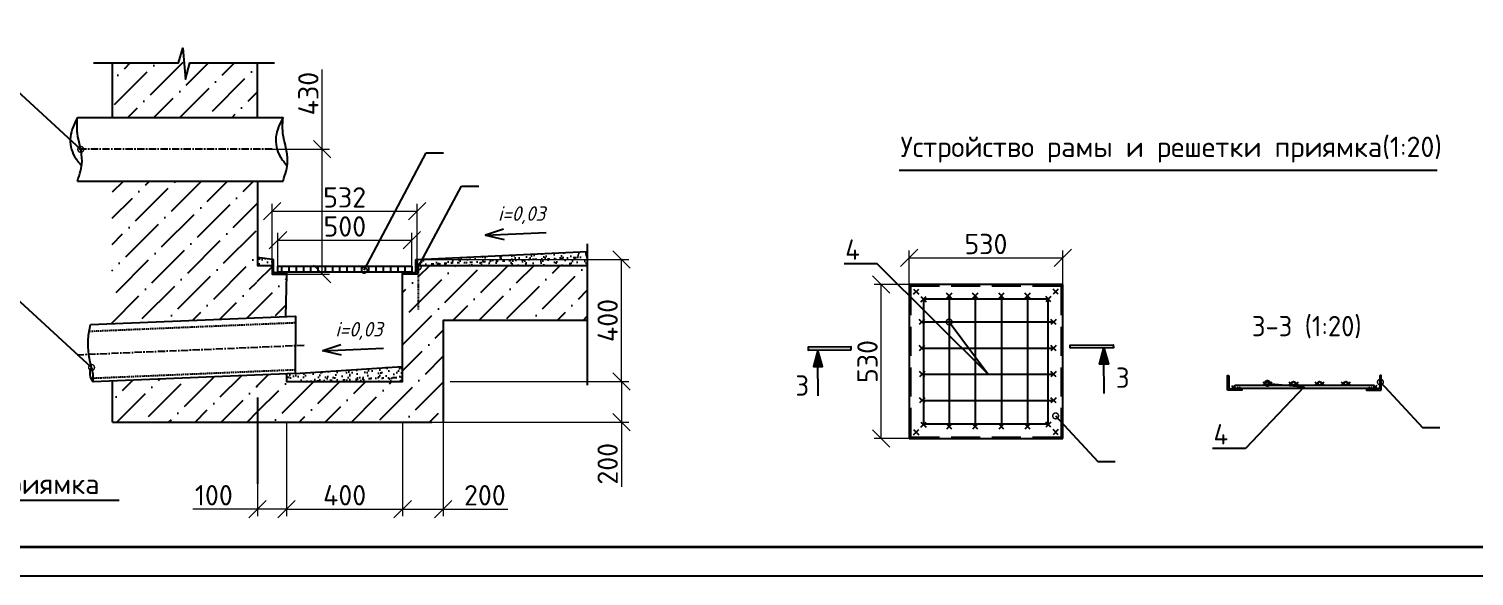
# Model space of a CAD drawing. Header units: millimetres. Extents: x 1601 to 14530, y 1157 to 3820.
# Drawn here: x 7332.8 to 7581.8, y 2825.6 to 2919.8 of the extents above; entities that cross this region are included whole.
import ezdxf
from ezdxf import colors
from ezdxf.entities.mleader import LeaderData, LeaderLine
from ezdxf.math import Vec2, Vec3

# ---------------------------------------------------------------- set-up
doc = ezdxf.new("R2010")
doc.units = ezdxf.units.MM
for name, pattern in [('CENTER', [2, 1.25, -0.25, 0.25, -0.25]), ('DASHED', [7, 5, -2, 0]), ('HIDDEN', [0.375, 0.25, -0.125])]:
    doc.linetypes.add(name, pattern=pattern)
for name, color, linetype, lineweight in [('Основной', 1, 'Continuous', 60), ('Размер 3.5', 250, 'Continuous', 35), ('Размеры на чертеже', 250, 'Continuous', 25)]:
    doc.layers.add(name, color=color, linetype=linetype, lineweight=lineweight)
doc.layers.add('Штриховка', color=7, linetype='Continuous')
doc.styles.add('-ISOCPEUR-', font='isocpeur.TTF')
doc.styles.add('GOST', font='GOST Common.ttf')
doc.dimstyles.new('М 1 к 20', dxfattribs={"dimtxt": 3.5, "dimasz": 3, "dimexe": 1.25, "dimexo": 0, "dimtad": 1, "dimdec": 0, "dimlfac": 20, "dimzin": 0, "dimdsep": 46, "dimtxsty": 'GOST', "dimblk": 'OBLIQUE', "dimcen": 5, "dimadec": 8, "dimazin": 0, "dimtfac": 1, "dimtdec": 0, "dimtmove": 0, "dimatfit": 3, "dimldrblk": 'NONE', "dimfxl": 1.25, "dimtolj": 1, "dimtzin": 0, "dimlwd": 20, "dimlwe": 20, "dimarcsym": 1})
pattern_1 = [(45, (6124.781, 2706.5927), (1.683798, 6.173926), [7.9375, -1.5875, 0, -1.5875])]
pattern_2 = [(82.5, (5956.3756, -7294.1282), (-1.12561055, 1.0543417), [0, -1.216, 0, -1.36, 0, -1.3]), (52.5, (5956.3756, -7294.1282), (-0.59531, 2.5975838), [0, -0.656, 0, -1.096, 0, -0.42]), (12.5, (5955.6798, -7294.824), (1.75842342, 1.7648259), [0, -0.4, 0, -1.44, 0, -1.88]), (2.5, (5955.6798, -7294.824), (1.20403373, 2.1970103), [0, -0.2, 0, -0.944, 0, -1.08])]

# ---------------------------------------------------------------- blocks, each defined once
blk = doc.blocks.new('_Oblique')
at = {"color": 0, "linetype": 'ByBlock', "lineweight": -2}
blk.add_line((-0.5, -0.5), (0.5, 0.5), dxfattribs=at)
blk = doc.blocks.new('*D47')
at = {"layer": 'Defpoints', "color": 0, "transparency": 16777216}
for p in [(7405.38, 2859.11), (7434.89, 2859.11), (7402.18, 2852.11)]:
    blk.add_point(p, dxfattribs=at)
at = {"layer": 'Размеры на чертеже', "color": 0, "lineweight": 20, "transparency": 16777216}
for p, q in [((7405.38, 2859.11), (7436.14, 2859.11)), ((7434.89, 2859.11), (7434.89, 2852.11)), ((7402.18, 2852.11), (7436.14, 2852.11)), ((7434.89, 2852.11), (7434.89, 2840.98))]:
    blk.add_line(p, q, dxfattribs=at)
at = {"layer": 'Размеры на чертеже', "color": 0, "lineweight": 20, "transparency": 16777216, "xscale": 3, "yscale": 3, "zscale": 3}
for p, rotation in [((7434.89, 2859.11), 90), ((7434.89, 2852.11), 270)]:
    blk.add_blockref('_Oblique', p, dxfattribs=dict(at, rotation=rotation))
at = {"layer": 'Размеры на чертеже', "color": 0, "transparency": 16777216, "insert": (7432.51, 2844.93), "char_height": 3.5, "attachment_point": 5, "rotation": 90, "style": '-ISOCPEUR-'}
blk.add_mtext('\\A1;200', dxfattribs=at)
blk = doc.blocks.new('_None')
blk = doc.blocks.new('*D48')
at = {"layer": 'Defpoints', "color": 0, "transparency": 16777216}
for p in [(7399.68, 2880.11), (7434.89, 2880.11), (7434.89, 2859.11)]:
    blk.add_point(p, dxfattribs=at)
at = {"layer": 'Размеры на чертеже', "color": 0, "lineweight": 20, "transparency": 16777216}
for p, q in [((7399.68, 2880.11), (7436.14, 2880.11)), ((7434.89, 2859.11), (7434.89, 2880.11)), ((7434.89, 2859.11), (7436.14, 2859.11))]:
    blk.add_line(p, q, dxfattribs=at)
at = {"layer": 'Размеры на чертеже', "color": 0, "lineweight": 20, "transparency": 16777216, "xscale": 3, "yscale": 3, "zscale": 3}
for p, rotation in [((7434.89, 2880.11), 90), ((7434.89, 2859.11), 270)]:
    blk.add_blockref('_Oblique', p, dxfattribs=dict(at, rotation=rotation))
at = {"layer": 'Размеры на чертеже', "color": 0, "transparency": 16777216, "insert": (7432.51, 2869.61), "char_height": 3.5, "attachment_point": 5, "rotation": 90, "style": '-ISOCPEUR-'}
blk.add_mtext('\\A1;400', dxfattribs=at)
blk = doc.blocks.new('*D49')
at = {"layer": 'Defpoints', "color": 0, "transparency": 16777216}
for p in [(7399.68, 2888.43), (7374.68, 2880.11), (7399.68, 2880.11)]:
    blk.add_point(p, dxfattribs=at)
at = {"layer": 'Размеры на чертеже', "color": 0, "lineweight": 20, "transparency": 16777216}
for p, q in [((7374.68, 2880.11), (7374.68, 2889.68)), ((7399.68, 2880.11), (7399.68, 2889.68)), ((7374.68, 2888.43), (7399.68, 2888.43))]:
    blk.add_line(p, q, dxfattribs=at)
at = {"layer": 'Размеры на чертеже', "color": 0, "lineweight": 20, "transparency": 16777216, "xscale": 3, "yscale": 3, "zscale": 3, "rotation": 180}
blk.add_blockref('_Oblique', (7374.68, 2888.43), dxfattribs=at)
at = {"layer": 'Размеры на чертеже', "color": 0, "lineweight": 20, "transparency": 16777216, "xscale": 3, "yscale": 3, "zscale": 3}
blk.add_blockref('_Oblique', (7399.68, 2888.43), dxfattribs=at)
at = {"layer": 'Размеры на чертеже', "color": 0, "transparency": 16777216, "insert": (7387.18, 2890.81), "char_height": 3.5, "attachment_point": 5, "style": '-ISOCPEUR-'}
blk.add_mtext('\\A1;532', dxfattribs=at)
blk = doc.blocks.new('*D50')
at = {"layer": 'Defpoints', "color": 0, "transparency": 16777216}
for p in [(7398.74, 2883.43), (7375.69, 2878.96), (7398.74, 2878.96)]:
    blk.add_point(p, dxfattribs=at)
at = {"layer": 'Размеры на чертеже', "color": 0, "lineweight": 20, "transparency": 16777216}
for p, q in [((7375.69, 2878.96), (7375.69, 2884.68)), ((7398.74, 2878.96), (7398.74, 2884.68)), ((7375.69, 2883.43), (7398.74, 2883.43))]:
    blk.add_line(p, q, dxfattribs=at)
at = {"layer": 'Размеры на чертеже', "color": 0, "lineweight": 20, "transparency": 16777216, "xscale": 3, "yscale": 3, "zscale": 3, "rotation": 180}
blk.add_blockref('_Oblique', (7375.69, 2883.43), dxfattribs=at)
at = {"layer": 'Размеры на чертеже', "color": 0, "lineweight": 20, "transparency": 16777216, "xscale": 3, "yscale": 3, "zscale": 3}
blk.add_blockref('_Oblique', (7398.74, 2883.43), dxfattribs=at)
at = {"layer": 'Размеры на чертеже', "color": 0, "transparency": 16777216, "insert": (7387.21, 2885.81), "char_height": 3.5, "attachment_point": 5, "style": '-ISOCPEUR-'}
blk.add_mtext('\\A1;500', dxfattribs=at)
blk = doc.blocks.new('*D51')
at = {"layer": 'Defpoints', "color": 0, "transparency": 16777216}
for p in [(7404.18, 2855.2), (7397.18, 2852.11), (7404.18, 2837.13)]:
    blk.add_point(p, dxfattribs=at)
at = {"layer": 'Размеры на чертеже', "color": 0, "lineweight": 20, "transparency": 16777216}
for p, q in [((7404.18, 2855.2), (7404.18, 2835.88)), ((7397.18, 2852.11), (7397.18, 2835.88)), ((7397.18, 2837.13), (7404.18, 2837.13)), ((7404.18, 2837.13), (7415.3, 2837.13))]:
    blk.add_line(p, q, dxfattribs=at)
at = {"layer": 'Размеры на чертеже', "color": 0, "lineweight": 20, "transparency": 16777216, "xscale": 3, "yscale": 3, "zscale": 3, "rotation": 180}
blk.add_blockref('_Oblique', (7397.18, 2837.13), dxfattribs=at)
at = {"layer": 'Размеры на чертеже', "color": 0, "lineweight": 20, "transparency": 16777216, "xscale": 3, "yscale": 3, "zscale": 3}
blk.add_blockref('_Oblique', (7404.18, 2837.13), dxfattribs=at)
at = {"layer": 'Размеры на чертеже', "color": 0, "transparency": 16777216, "insert": (7411.35, 2839.51), "char_height": 3.5, "attachment_point": 5, "style": '-ISOCPEUR-'}
blk.add_mtext('\\A1;200', dxfattribs=at)
blk = doc.blocks.new('*D52')
at = {"layer": 'Defpoints', "color": 0, "transparency": 16777216}
for p in [(7377.18, 2852.11), (7372.18, 2841.5), (7377.18, 2837.13)]:
    blk.add_point(p, dxfattribs=at)
at = {"layer": 'Размеры на чертеже', "color": 0, "lineweight": 20, "transparency": 16777216}
for p, q in [((7377.18, 2852.11), (7377.18, 2835.88)), ((7372.18, 2841.5), (7372.18, 2835.88)), ((7372.18, 2837.13), (7361.03, 2837.13)), ((7377.18, 2837.13), (7372.18, 2837.13))]:
    blk.add_line(p, q, dxfattribs=at)
at = {"layer": 'Размеры на чертеже', "color": 0, "lineweight": 20, "transparency": 16777216, "xscale": 3, "yscale": 3, "zscale": 3, "rotation": 180}
blk.add_blockref('_Oblique', (7372.18, 2837.13), dxfattribs=at)
at = {"layer": 'Размеры на чертеже', "color": 0, "lineweight": 20, "transparency": 16777216, "xscale": 3, "yscale": 3, "zscale": 3}
blk.add_blockref('_Oblique', (7377.18, 2837.13), dxfattribs=at)
at = {"layer": 'Размеры на чертеже', "color": 0, "transparency": 16777216, "insert": (7364.63, 2839.51), "char_height": 3.5, "attachment_point": 5, "style": '-ISOCPEUR-'}
blk.add_mtext('\\A1;100', dxfattribs=at)
blk = doc.blocks.new('*D53')
at = {"layer": 'Defpoints', "color": 0, "transparency": 16777216}
for p in [(7377.18, 2852.11), (7397.18, 2852.11), (7397.18, 2837.13)]:
    blk.add_point(p, dxfattribs=at)
at = {"layer": 'Размеры на чертеже', "color": 0, "lineweight": 20, "transparency": 16777216}
for p, q in [((7377.18, 2852.11), (7377.18, 2835.88)), ((7397.18, 2852.11), (7397.18, 2835.88)), ((7377.18, 2837.13), (7397.18, 2837.13))]:
    blk.add_line(p, q, dxfattribs=at)
at = {"layer": 'Размеры на чертеже', "color": 0, "lineweight": 20, "transparency": 16777216, "xscale": 3, "yscale": 3, "zscale": 3, "rotation": 180}
blk.add_blockref('_Oblique', (7377.18, 2837.13), dxfattribs=at)
at = {"layer": 'Размеры на чертеже', "color": 0, "lineweight": 20, "transparency": 16777216, "xscale": 3, "yscale": 3, "zscale": 3}
blk.add_blockref('_Oblique', (7397.18, 2837.13), dxfattribs=at)
at = {"layer": 'Размеры на чертеже', "color": 0, "transparency": 16777216, "insert": (7387.18, 2839.51), "char_height": 3.5, "attachment_point": 5, "style": '-ISOCPEUR-'}
blk.add_mtext('\\A1;400', dxfattribs=at)
blk = doc.blocks.new('_DotSmall')
at = {"color": 0, "linetype": 'ByBlock', "const_width": 0.5}
blk.add_lwpolyline([(-0.0625, 0, 1), (0.0625, 0, 1)], format="xyb", close=True, dxfattribs=at)
blk = doc.blocks.new('*D38')
at = {"layer": 'Defpoints', "color": 0, "transparency": 16777216}
for p in [(7510.96, 2880.41), (7484.46, 2862.54), (7510.96, 2862.54)]:
    blk.add_point(p, dxfattribs=at)
at = {"layer": 'Размеры на чертеже', "color": 0, "lineweight": 20, "transparency": 16777216}
for p, q in [((7484.46, 2862.54), (7484.46, 2881.66)), ((7484.46, 2880.41), (7510.96, 2880.41)), ((7510.96, 2862.54), (7510.96, 2881.66))]:
    blk.add_line(p, q, dxfattribs=at)
at = {"layer": 'Размеры на чертеже', "color": 0, "lineweight": 20, "transparency": 16777216, "xscale": 3, "yscale": 3, "zscale": 3, "rotation": 180}
blk.add_blockref('_Oblique', (7484.46, 2880.41), dxfattribs=at)
at = {"layer": 'Размеры на чертеже', "color": 0, "lineweight": 20, "transparency": 16777216, "xscale": 3, "yscale": 3, "zscale": 3}
blk.add_blockref('_Oblique', (7510.96, 2880.41), dxfattribs=at)
at = {"layer": 'Размеры на чертеже', "color": 0, "transparency": 16777216, "insert": (7497.71, 2882.78), "char_height": 3.5, "attachment_point": 5, "style": '-ISOCPEUR-'}
blk.add_mtext('\\A1;530', dxfattribs=at)
blk = doc.blocks.new('*D39')
at = {"layer": 'Defpoints', "color": 0, "transparency": 16777216}
for p in [(7479.67, 2875.79), (7510.96, 2875.79), (7510.96, 2849.29)]:
    blk.add_point(p, dxfattribs=at)
at = {"layer": 'Размеры на чертеже', "color": 0, "lineweight": 20, "transparency": 16777216}
for p, q in [((7510.96, 2875.79), (7478.42, 2875.79)), ((7479.67, 2849.29), (7479.67, 2875.79)), ((7510.96, 2849.29), (7478.42, 2849.29))]:
    blk.add_line(p, q, dxfattribs=at)
at = {"layer": 'Размеры на чертеже', "color": 0, "lineweight": 20, "transparency": 16777216, "xscale": 3, "yscale": 3, "zscale": 3}
for p, rotation in [((7479.67, 2875.79), 90), ((7479.67, 2849.29), 270)]:
    blk.add_blockref('_Oblique', p, dxfattribs=dict(at, rotation=rotation))
at = {"layer": 'Размеры на чертеже', "color": 0, "transparency": 16777216, "insert": (7477.29, 2862.54), "char_height": 3.5, "attachment_point": 5, "rotation": 90, "style": '-ISOCPEUR-'}
blk.add_mtext('\\A1;530', dxfattribs=at)
blk = doc.blocks.new('направление')
at = {"layer": 'Размеры на чертеже'}
h = blk.add_hatch(color=256, dxfattribs=at)
h.dxf.hatch_style = 1
h.paths.add_polyline_path([(0, 0), (-3.75, 1.04), (-3.75, -1.03)])
blk.add_line((-10.5, 0), (-2.5, 0), dxfattribs=at)
blk.add_lwpolyline([(0, 0), (-3.75, 1.04), (-3.75, -1.03)], close=True, dxfattribs=at)
blk = doc.blocks.new('*U37')
at = {"layer": 'Штриховка', "true_color": 0x000000}
h = blk.add_hatch(color=18, dxfattribs=at)
h.dxf.hatch_style = 1
h.paths.add_polyline_path([(-1.376, 0.023), (-1.376, 0.002), (-1.044, 0.002), (-1.044, 0.023)])
h = blk.add_hatch(color=18, dxfattribs=at)
h.dxf.hatch_style = 1
h.paths.add_polyline_path([(0.642, 0.023), (0.642, 0.001), (0.974, 0.001), (0.974, 0.023)])
at = {"layer": 'Штриховка', "color": 18, "true_color": 0x000000}
for points in [[(-1.044, 0.002), (-1.044, 0.023), (-1.376, 0.023), (-1.376, 0.002)], [(0.642, 0.001), (0.642, 0.023), (0.974, 0.023), (0.974, 0.001)]]:
    blk.add_lwpolyline(points, close=True, dxfattribs=at)
at = {"layer": 'Размеры на чертеже', "yscale": 0.03333333333333333, "zscale": 0.03333333333333333}
for p, xscale, rotation in [((-1.302, 0), 0.03333333333333333, 89.99999999993935), ((0.9, 0), -0.03333333333333333, 270.0000000000607)]:
    blk.add_blockref('направление', p, dxfattribs=dict(at, xscale=xscale, rotation=rotation))
blk = doc.blocks.new('*D422')
at = {"layer": 'Defpoints', "color": 0, "transparency": 16777216}
for p in [(7374.68, 2899.11), (7374.68, 2877.61), (7383.3, 2877.61)]:
    blk.add_point(p, dxfattribs=at)
at = {"layer": 'Размеры на чертеже', "color": 0, "lineweight": 20, "transparency": 16777216}
for p, q in [((7383.3, 2899.11), (7383.3, 2912.81)), ((7374.68, 2899.11), (7384.55, 2899.11)), ((7383.3, 2877.61), (7383.3, 2899.11)), ((7374.68, 2877.61), (7384.55, 2877.61))]:
    blk.add_line(p, q, dxfattribs=at)
at = {"layer": 'Размеры на чертеже', "color": 0, "lineweight": 20, "transparency": 16777216, "xscale": 3, "yscale": 3, "zscale": 3}
for p, rotation in [((7383.3, 2899.11), 90), ((7383.3, 2877.61), 270)]:
    blk.add_blockref('_Oblique', p, dxfattribs=dict(at, rotation=rotation))
at = {"layer": 'Размеры на чертеже', "color": 0, "transparency": 16777216, "insert": (7380.92, 2908.69), "char_height": 3.5, "attachment_point": 5, "rotation": 90, "style": '-ISOCPEUR-'}
blk.add_mtext('\\A1;430', dxfattribs=at)

msp = doc.modelspace()

# ---------------------------------------------------------------- hatches: boundary and pattern name
h = msp.add_hatch()
h.set_pattern_fill('ANSI36', color=256)
h.paths.add_polyline_path([(7372.179, 2913.993), (7360.5152, 2913.993), (7359.7394, 2911.1478), (7359.2914, 2916.4858), (7358.543, 2913.993), (7347.179, 2913.993), (7347.179, 2904.5805), (7372.179, 2904.5805)])
h = msp.add_hatch()
h.set_pattern_fill('ANSI36', color=256)
h.set_pattern_definition(pattern_1)
h.paths.add_polyline_path([(7372.179, 2893.6305), (7360.9273, 2893.6305), (7359.7575, 2893.6305), (7358.7169, 2893.6305), (7358.543, 2893.6305), (7347.179, 2893.6305), (7346.9757, 2869.0436), (7371.9757, 2870.0883)])
h.paths.add_polyline_path([(7372.179, 2860.2178), (7347.179, 2859.1732), (7347.179, 2852.1055), (7372.179, 2852.1055)])
h = msp.add_hatch()
h.set_pattern_fill('AR-SAND', color=256, scale=0.8, angle=45, style=0)
h.set_pattern_definition(pattern_2)
h.paths.add_polyline_path([(7399.679, 2880.1055), (7399.679, 2879.1055), (7429.0071, 2879.1055), (7429.0071, 2881.4917)])
h.paths.add_polyline_path([(7372.179, 2880.4727), (7372.179, 2879.1055), (7374.679, 2879.1055), (7374.679, 2880.1055)])
h = msp.add_hatch()
h.set_pattern_fill('ANSI36', color=256)
h.set_pattern_definition(pattern_1)
h.paths.add_polyline_path([(7429.0071, 2869.6055), (7429.0071, 2879.1055), (7399.679, 2879.1055), (7399.679, 2877.6055), (7397.179, 2877.6055), (7397.179, 2859.1055), (7377.179, 2859.1055), (7377.179, 2860.4267), (7372.179, 2860.2178), (7372.179, 2854.1055), (7372.179, 2852.1055), (7404.179, 2852.1055), (7404.179, 2869.6055)])
h.paths.add_polyline_path([(7377.179, 2877.6055), (7374.679, 2877.6055), (7374.679, 2879.1055), (7372.179, 2879.1055), (7371.9757, 2870.0883), (7376.9757, 2870.2972)])
h = msp.add_hatch()
h.set_pattern_fill('ANSI31', color=256, scale=10, angle=45, style=0)
h.set_pattern_definition([(90, (5956.3756, -7294.1282), (-1.25, 2e-16), [])])
h.paths.add_polyline_path([(7375.6851, 2878.9555), (7375.6851, 2877.9555), (7398.7412, 2877.9555), (7398.7412, 2878.9555)])
h = msp.add_hatch()
h.set_pattern_fill('AR-SAND', color=256, scale=0.8, angle=45, style=0)
h.set_pattern_definition(pattern_2)
h.paths.add_polyline_path([(7397.179, 2859.1055), (7397.179, 2861.7049), (7378.679, 2860.4894), (7377.179, 2860.4267), (7377.179, 2859.1055)])

# ---------------------------------------------------------------- linework, layer by layer
for p, q in [((7347.179, 2904.5805), (7347.179, 2913.993)), ((7372.179, 2904.5805), (7372.179, 2913.993)), ((7341.1326, 2904.5805), (7376.56, 2904.5805)), ((7341.1326, 2893.6305), (7376.56, 2893.6305)), ((7411.4513, 2884.2942), (7414.6535, 2883.5503)), ((7429.0071, 2882.7974), (7429.0071, 2858.4612)), ((7374.679, 2880.1055), (7372.179, 2880.4727)), ((7399.679, 2880.1055), (7429.0071, 2881.4917)), ((7386.5398, 2865.4312), (7383.4225, 2864.365)), ((7378.679, 2860.4894), (7397.179, 2861.7049))]:
    msp.add_line(p, q)
at = {"color": 9, "linetype": 'CENTER'}
for p, q in [((7374.679, 2899.1055), (7341.1326, 2899.1055)), ((7380.1992, 2865.3033), (7341.0817, 2863.6566))]:
    msp.add_line(p, q, dxfattribs=at)
at = {"color": 5}
msp.add_line((7482.7503, 2895.4721), (7575.4664, 2895.4721), dxfattribs=at)
at = {"color": 12}
for p, q in [((7399.679, 2879.1055), (7429.0071, 2879.1055)), ((7491.365, 2873.8556), (7491.365, 2851.3556)), ((7495.865, 2873.8556), (7495.865, 2851.3556)), ((7500.365, 2873.8556), (7500.365, 2851.3556)), ((7504.865, 2873.8556), (7504.865, 2851.3556)), ((7486.865, 2869.3556), (7509.365, 2869.3556)), ((7486.865, 2864.8556), (7509.365, 2864.8556)), ((7486.865, 2860.3556), (7509.365, 2860.3556)), ((7486.865, 2855.8556), (7509.365, 2855.8556)), ((7347.179, 2852.1055), (7402.179, 2852.1055))]:
    msp.add_line(p, q, dxfattribs=at)
at = {"linetype": 'HIDDEN', "ltscale": 0.5}
msp.add_line((7399.8618, 2878.8176), (7399.8618, 2871.4088), dxfattribs=at)
at = {"color": 5, "lineweight": 25}
for p, q in [((7485.2435, 2874.1214), (7486.147, 2875.018)), ((7485.247, 2875.0214), (7486.1435, 2874.118)), ((7510.1847, 2874.1214), (7509.2813, 2875.018)), ((7510.1813, 2875.0214), (7509.2848, 2874.118)), ((7486.5124, 2872.8428), (7487.4159, 2873.7393)), ((7486.5159, 2873.7428), (7487.4124, 2872.8393)), ((7491.8167, 2873.4073), (7490.9132, 2874.3039)), ((7491.8132, 2874.3073), (7490.9167, 2873.4039)), ((7496.3167, 2873.4073), (7495.4132, 2874.3039)), ((7496.3132, 2874.3073), (7495.4167, 2873.4039)), ((7500.8167, 2873.4073), (7499.9132, 2874.3039)), ((7500.8132, 2874.3073), (7499.9167, 2873.4039)), ((7505.3167, 2873.4073), (7504.4132, 2874.3039)), ((7505.3132, 2874.3073), (7504.4167, 2873.4039)), ((7508.9159, 2872.8428), (7508.0124, 2873.7393)), ((7508.9124, 2873.7428), (7508.0159, 2872.8393)), ((7487.1198, 2868.9073), (7486.2163, 2869.8039)), ((7487.1163, 2869.8073), (7486.2198, 2868.9039)), ((7509.8167, 2868.9073), (7508.9132, 2869.8039)), ((7509.8132, 2869.8073), (7508.9167, 2868.9039)), ((7487.1198, 2864.4073), (7486.2163, 2865.3039)), ((7487.1163, 2865.3073), (7486.2198, 2864.4039)), ((7509.8167, 2864.4073), (7508.9132, 2865.3039)), ((7509.8132, 2865.3073), (7508.9167, 2864.4039)), ((7487.1714, 2859.9073), (7486.268, 2860.8039)), ((7487.168, 2860.8073), (7486.2714, 2859.9039)), ((7509.8167, 2859.9073), (7508.9132, 2860.8039)), ((7509.8132, 2860.8073), (7508.9167, 2859.9039)), ((7540.5798, 2857.9063), (7540.1066, 2858.3759)), ((7540.578, 2858.3777), (7540.1084, 2857.9045)), ((7541.5199, 2857.6494), (7541.0467, 2858.119)), ((7541.5181, 2858.1208), (7541.0485, 2857.6476)), ((7545.9741, 2858.4914), (7545.5009, 2858.961)), ((7545.9723, 2858.9628), (7545.5027, 2858.4896)), ((7546.9679, 2858.5109), (7546.4947, 2858.9805)), ((7546.9661, 2858.9823), (7546.4965, 2858.5091)), ((7550.4494, 2858.5107), (7549.9762, 2858.9803)), ((7550.4476, 2858.9821), (7549.978, 2858.5089)), ((7551.5054, 2858.5156), (7551.0322, 2858.9852)), ((7551.5036, 2858.987), (7551.034, 2858.5138)), ((7554.9483, 2858.5105), (7554.4751, 2858.9801)), ((7554.9465, 2858.982), (7554.4769, 2858.5087)), ((7555.9606, 2858.5349), (7555.4874, 2859.0045)), ((7555.9588, 2859.0063), (7555.4892, 2858.5331)), ((7559.452, 2858.5304), (7558.9788, 2859)), ((7559.4502, 2859.0018), (7558.9806, 2858.5286)), ((7560.4741, 2858.5304), (7560.0008, 2859)), ((7560.4723, 2859.0018), (7560.0027, 2858.5286)), ((7564.2028, 2857.6536), (7563.7296, 2858.1232)), ((7564.201, 2858.125), (7563.7314, 2857.6518)), ((7565.0828, 2857.9369), (7564.6096, 2858.4065)), ((7565.081, 2858.4083), (7564.6114, 2857.9351)), ((7487.1714, 2855.4073), (7486.268, 2856.3039)), ((7487.168, 2856.3073), (7486.2714, 2855.4039)), ((7509.8167, 2855.4073), (7508.9132, 2856.3039)), ((7509.8132, 2856.3073), (7508.9167, 2855.4039)), ((7486.5124, 2852.1164), (7487.4159, 2851.2199)), ((7486.5159, 2851.2164), (7487.4124, 2852.1199)), ((7508.9159, 2852.1164), (7508.0124, 2851.2199)), ((7508.9124, 2851.2164), (7508.0159, 2852.1199)), ((7485.2435, 2850.8378), (7486.147, 2849.9412)), ((7485.247, 2849.9378), (7486.1435, 2850.8412)), ((7491.8167, 2850.9073), (7490.9132, 2851.8039)), ((7491.8132, 2851.8073), (7490.9167, 2850.9039)), ((7496.3167, 2850.9073), (7495.4132, 2851.8039)), ((7496.3132, 2851.8073), (7495.4167, 2850.9039)), ((7500.8167, 2850.9073), (7499.9132, 2851.8039)), ((7500.8132, 2851.8073), (7499.9167, 2850.9039)), ((7505.3167, 2850.9073), (7504.4132, 2851.8039)), ((7505.3132, 2851.8073), (7504.4167, 2850.9039)), ((7510.1847, 2850.8378), (7509.2813, 2849.9412)), ((7510.1813, 2849.9378), (7509.2848, 2850.8412))]:
    msp.add_line(p, q, dxfattribs=at)
at = {"color": 9, "linetype": 'HIDDEN'}
for p, q in [((7378.6149, 2869.1922), (7343.3083, 2867.7169)), ((7378.654, 2861.0889), (7343.8171, 2859.6332))]:
    msp.add_line(p, q, dxfattribs=at)
msp.add_lwpolyline([(7191.0803, 3245.5891), (7785.0803, 3245.5891), (7785.0803, 2825.5891), (7191.0803, 2825.5891)], close=True)
at = {"const_width": 0.5}
msp.add_lwpolyline([(7211.0803, 3240.5891), (7780.0803, 3240.5891), (7780.0803, 2830.5891), (7211.0803, 2830.5891)], close=True, dxfattribs=at)
for points in [[(7343.8864, 2913.993), (7358.543, 2913.993), (7359.2914, 2916.4858), (7359.7394, 2911.1478), (7360.5152, 2913.993), (7375.1114, 2913.993)], [(7414.5686, 2885.3604), (7411.4513, 2884.2942), (7421.9098, 2884.7885)], [(7386.6247, 2863.6211), (7383.4225, 2864.365), (7393.881, 2864.8593)], [(7347.179, 2852.1055), (7347.179, 2859.1732)]]:
    msp.add_lwpolyline(points)
at = {"color": 12}
for points in [[(7372.179, 2893.6305), (7372.179, 2879.1055), (7374.679, 2879.1055)], [(7429.0071, 2869.6055), (7404.179, 2869.6055), (7404.179, 2852.1055)]]:
    msp.add_lwpolyline(points, dxfattribs=at)
at = {"color": 5}
for points in [[(7374.929, 2878.1305), (7374.929, 2880.0155, 0.41421356), (7374.839, 2880.1055), (7374.679, 2880.1055), (7374.679, 2877.6055), (7377.179, 2877.6055)], [(7399.429, 2878.1305), (7399.429, 2880.0155, -0.41421356), (7399.519, 2880.1055), (7399.679, 2880.1055), (7399.679, 2877.6055), (7397.179, 2877.6055)]]:
    msp.add_lwpolyline(points, format="xyb", dxfattribs=at)
at = {"color": 12}
for points in [[(7374.929, 2878.1305, 0.41421356), (7375.204, 2877.8555), (7377.089, 2877.8555, -0.41421356), (7377.179, 2877.7655), (7377.179, 2877.6055), (7376.9757, 2870.2972)], [(7377.179, 2860.4267), (7377.179, 2859.1055), (7397.179, 2859.1055), (7397.179, 2877.6055), (7397.179, 2877.7655, -0.41421356), (7397.269, 2877.8555), (7399.154, 2877.8555, 0.41421356), (7399.429, 2878.1305)]]:
    msp.add_lwpolyline(points, format="xyb", dxfattribs=at)
msp.add_lwpolyline([(7398.7412, 2878.9555), (7398.7412, 2877.9555), (7375.6851, 2877.9555), (7375.6851, 2878.9555)], close=True, dxfattribs=at)
msp.add_lwpolyline([(7343.3796, 2868.8933), (7378.6863, 2870.3687), (7378.679, 2860.4894), (7343.8421, 2859.0337, -0.30947453), (7343.5606, 2861.5241, -0.13422264)], format="xyb", close=True)
at = {"ltscale": 100}
for points in [[(7539.3236, 2857.6138), (7539.3236, 2860.1138), (7539.4836, 2860.1138, -0.41421356), (7539.5736, 2860.0238), (7539.5736, 2858.1388, 0.41421356), (7539.8486, 2857.8638), (7541.7336, 2857.8638, -0.41421356), (7541.8236, 2857.7738), (7541.8236, 2857.6138)], [(7565.8236, 2857.6138), (7565.8236, 2860.1138), (7565.6636, 2860.1138, 0.41421356), (7565.5736, 2860.0238), (7565.5736, 2858.1388, -0.41421356), (7565.2986, 2857.8638), (7563.4136, 2857.8638, 0.41421356), (7563.3236, 2857.7738), (7563.3236, 2857.6138)]]:
    msp.add_lwpolyline(points, format="xyb", close=True, dxfattribs=at)
msp.add_arc((7337.1652, 2859.54), 6.6961, 355.663531, 17.235968)
for points in [[(7341.1326, 2904.5805), (7339.9188, 2901.2493), (7340.6134, 2897.8818), (7341.8542, 2896.2517)], [(7341.1326, 2893.6305), (7341.9265, 2897.0452), (7341.1267, 2901.8401), (7341.0603, 2902.8543), (7341.1326, 2904.5805)], [(7376.56, 2904.5805), (7375.3462, 2901.2493), (7376.0408, 2897.8818), (7377.2816, 2896.2517)], [(7376.56, 2893.6305), (7377.3539, 2897.0452), (7376.5541, 2901.8401), (7376.4877, 2902.8543), (7376.56, 2904.5805)]]:
    msp.add_spline(points, degree=3)
at = {"layer": 'Размеры на чертеже'}
for p, q in [((7510.9641, 2875.7911), (7484.4641, 2875.7911)), ((7484.4641, 2875.7911), (7484.4641, 2849.2911)), ((7510.9641, 2849.2911), (7510.9641, 2875.7911)), ((7508.4641, 2873.2911), (7486.9641, 2873.2911)), ((7486.9641, 2873.2911), (7486.9641, 2851.7911)), ((7508.4641, 2851.7911), (7508.4641, 2873.2911)), ((7372.179, 2856.3718), (7372.179, 2841.497)), ((7486.9641, 2851.7911), (7508.4641, 2851.7911)), ((7484.4641, 2849.2911), (7510.9641, 2849.2911))]:
    msp.add_line(p, q, dxfattribs=at)
at = {"layer": 'Размеры на чертеже', "linetype": 'DASHED'}
for p, q in [((7510.7141, 2875.5411), (7484.7141, 2875.5411)), ((7484.7141, 2875.5411), (7484.7141, 2849.5411)), ((7510.7141, 2849.5411), (7510.7141, 2875.5411)), ((7484.7141, 2849.5411), (7510.7141, 2849.5411))]:
    msp.add_line(p, q, dxfattribs=at)
at = {"layer": 'Размеры на чертеже'}
msp.add_lwpolyline([(7540.5822, 2858.4947), (7564.5649, 2858.4947), (7564.5649, 2857.911), (7540.5822, 2857.911)], close=True, dxfattribs=at)
for centre in [(7546.2244, 2858.7785), (7550.7244, 2858.7947), (7555.2244, 2858.7947), (7559.7244, 2858.7947)]:
    msp.add_circle(centre, 0.3, dxfattribs=at)

# ---------------------------------------------------------------- texts
at = {"style": 'GOST', "oblique": 15}
for p in [(7413.6064, 2886.7746), (7385.5776, 2866.8454)]:
    msp.add_text('i=0,03', height=2.5, dxfattribs=at).set_placement(p)
at = {"layer": 'Размер 3.5', "style": '-ISOCPEUR-'}
msp.add_text('Устройство рамы и решетки приямка(1:20)', height=3.5, dxfattribs=at).set_placement((7482.984, 2897.7642))

# ---------------------------------------------------------------- dimensions: what is measured, and where the dimension line sits
at = {"layer": 'Размеры на чертеже'}
dim = msp.add_linear_dim(base=(7383.2992, 2877.6055), p1=(7374.679, 2899.1055), p2=(7374.679, 2877.6055), angle=90, dimstyle='М 1 к 20', override={"dimtxsty": '-ISOCPEUR-'}, dxfattribs=at)
dim.commit()
dim.dimension.update_dxf_attribs({"geometry": '*D422', "text_midpoint": (7383.2992, 2908.6856), "dimtype": 160})
for base, p1, p2, text, picture, middle in [((7399.679, 2888.4322), (7374.679, 2880.1055), (7399.679, 2880.1055), '532', '*D49', (7387.179, 2890.8072)), ((7398.7412, 2883.4337), (7375.6851, 2878.9555), (7398.7412, 2878.9555), '500', '*D50', (7387.2131, 2885.8087)), ((7397.179, 2837.1325), (7377.179, 2852.1055), (7397.179, 2852.1055), '400', '*D53', (7387.179, 2839.5075))]:
    dim = msp.add_linear_dim(base=base, p1=p1, p2=p2, text=text, dimstyle='М 1 к 20', override={"dimtxsty": '-ISOCPEUR-'}, dxfattribs=at)
    dim.commit()
    dim.dimension.update_dxf_attribs({"geometry": picture, "text_midpoint": middle})
dim = msp.add_linear_dim(base=(7510.9641, 2880.4099), p1=(7484.4641, 2862.5411), p2=(7510.9641, 2862.5411), dimstyle='М 1 к 20', override={"dimtxsty": '-ISOCPEUR-'}, dxfattribs=at)
dim.commit()
dim.dimension.update_dxf_attribs({"geometry": '*D38', "text_midpoint": (7497.7141, 2882.7849)})
dim = msp.add_linear_dim(base=(7434.8856, 2880.1055), p1=(7434.8856, 2859.1055), p2=(7399.679, 2880.1055), angle=90, text='400', dimstyle='М 1 к 20', override={"dimtxsty": '-ISOCPEUR-'}, dxfattribs=at)
dim.commit()
dim.dimension.update_dxf_attribs({"geometry": '*D48', "text_midpoint": (7432.5106, 2869.6055)})
dim = msp.add_linear_dim(base=(7479.668, 2875.7911), p1=(7510.9641, 2849.2911), p2=(7510.9641, 2875.7911), angle=90, dimstyle='М 1 к 20', override={"dimtxsty": '-ISOCPEUR-'}, dxfattribs=at)
dim.commit()
dim.dimension.update_dxf_attribs({"geometry": '*D39', "text_midpoint": (7477.293, 2862.5411)})
dim = msp.add_linear_dim(base=(7434.8856, 2859.1055), p1=(7402.179, 2852.1055), p2=(7405.3833, 2859.1055), angle=90, text='200', dimstyle='М 1 к 20', override={"dimtxsty": '-ISOCPEUR-'}, dxfattribs=at)
dim.commit()
dim.dimension.update_dxf_attribs({"geometry": '*D47', "text_midpoint": (7434.8856, 2844.9306), "dimtype": 160})
for base, p1, p2, text, picture, middle in [((7404.179, 2837.1325), (7397.179, 2852.1055), (7404.179, 2855.2016), '200', '*D51', (7411.354, 2837.1325)), ((7377.179, 2837.1325), (7372.179, 2841.497), (7377.179, 2852.1055), '100', '*D52', (7364.6291, 2837.1325))]:
    dim = msp.add_linear_dim(base=base, p1=p1, p2=p2, text=text, dimstyle='М 1 к 20', override={"dimtxsty": '-ISOCPEUR-'}, dxfattribs=at)
    dim.commit()
    dim.dimension.update_dxf_attribs({"geometry": picture, "text_midpoint": middle, "dimtype": 160})

# ---------------------------------------------------------------- leaders
ml = msp.add_multileader_mtext('Standard')
ml.set_content('Решетка приямка', color=256, style='-ISOCPEUR-')
ml.set_leader_properties()
ml.set_arrow_properties(name='DOTSMALL')
ml.build(insert=Vec2(0, 0))
ml.multileader.update_dxf_attribs({"text_left_attachment_type": 5, "text_right_attachment_type": 5, "dogleg_length": 1, "arrow_head_size": 2})
ctx = ml.context
ctx.base_point, ctx.char_height, ctx.arrow_head_size, ctx.plane_origin = Vec3(7304.3266, 2838.6746), 3.5, 2, Vec3(7284.3137, 2868.9067)
ctx.left_attachment, ctx.right_attachment = 5, 5
notes = []
notes.append((ctx, [(0, (1, 1, 0), (7303.3266, 2838.6746), (1, 0), 1, [(0, [(7284.3137, 2868.9067)], 0, [])])]))
ctx.mtext.insert, ctx.mtext.flow_direction = Vec3(7306.3266, 2843.2246), 5
ml = msp.add_multileader_mtext('Standard', dxfattribs=at)
ml.set_content('6', color=256, style='GOST')
ml.set_leader_properties()
ml.set_arrow_properties(name='DOTSMALL')
ml.build(insert=Vec2(0, 0))
ml.multileader.update_dxf_attribs({"text_left_attachment_type": 6, "text_right_attachment_type": 6, "dogleg_length": 1, "arrow_head_size": 2})
ctx = ml.context
ctx.base_point, ctx.char_height, ctx.arrow_head_size, ctx.plane_origin = Vec3(7319.7796, 2913.007), 3.5, 2, Vec3(7340.9343, 2917.5814)
ctx.left_attachment, ctx.right_attachment = 6, 6
notes.append((ctx, [(0, (1, 1, 0), (7326.5296, 2913.007), (-1, 0), 1, [(0, [(7341.6922, 2899.0756)], 0, [])])]))
ctx.mtext.insert, ctx.mtext.width, ctx.mtext.flow_direction = Vec3(7321.7796, 2917.207), 1.75, 5
ml = msp.add_multileader_mtext('Standard', dxfattribs=at)
ml.set_content('', color=256, style='GOST')
ml.set_leader_properties()
ml.set_arrow_properties(name='DOTSMALL')
ml.build(insert=Vec2(0, 0))
ml.multileader.update_dxf_attribs({"text_left_attachment_type": 5, "text_right_attachment_type": 5, "dogleg_length": 1, "arrow_head_size": 2})
ctx = ml.context
ctx.base_point, ctx.char_height, ctx.arrow_head_size, ctx.plane_origin = Vec3(7402.2442, 2898.4885), 3.5, 2, Vec3(7430.3541, 2912.9061)
ctx.left_attachment, ctx.right_attachment = 5, 5
notes.append((ctx, [(0, (1, 1, 0), (7401.2442, 2898.4885), (1, 0), 1, [(0, [(7390.5435, 2878.2518)], 0, [])])]))
ctx.mtext.insert, ctx.mtext.flow_direction = Vec3(7404.2442, 2902.6885), 5
ml = msp.add_multileader_mtext('Standard', dxfattribs=at)
ml.set_content('', color=256, style='GOST')
ml.set_leader_properties()
ml.set_arrow_properties(name='DOTSMALL')
ml.build(insert=Vec2(0, 0))
ml.multileader.update_dxf_attribs({"text_left_attachment_type": 5, "text_right_attachment_type": 5, "dogleg_length": 1, "arrow_head_size": 2})
ctx = ml.context
ctx.base_point, ctx.char_height, ctx.arrow_head_size, ctx.plane_origin = Vec3(7408.3353, 2892.73), 3.5, 2, Vec3(7408.0703, 2889.0676)
ctx.left_attachment, ctx.right_attachment = 5, 5
notes.append((ctx, [(1, (1, 1, 0), (7407.3353, 2892.73), (1, 0), 1, [(0, [(7399.8618, 2878.8176)], 0, [])])]))
ctx.mtext.insert, ctx.mtext.rotation, ctx.mtext.flow_direction = Vec3(7410.3353, 2896.93), 6.28318531, 5
ml = msp.add_multileader_mtext('Standard', dxfattribs=at)
ml.set_content('4', color=256, style='GOST')
ml.set_leader_properties()
ml.set_arrow_properties(name='DOTSMALL')
ml.build(insert=Vec2(0, 0))
ml.multileader.update_dxf_attribs({"text_left_attachment_type": 6, "text_right_attachment_type": 6, "dogleg_length": 1, "arrow_head_size": 2})
ctx = ml.context
ctx.base_point, ctx.char_height, ctx.arrow_head_size, ctx.plane_origin = Vec3(7471.8626, 2879.3676), 3.5, 2, Vec3(7495.7318, 2885.4071)
ctx.left_attachment, ctx.right_attachment, ctx.text_align_type = 6, 6, 2
notes.append((ctx, [(0, (1, 1, 0), (7478.9626, 2879.3676), (-1, 0), 1, [(1, [(7491.365, 2869.3556), (7498.115, 2860.3556)], 0, [])])]))
ctx.mtext.insert, ctx.mtext.alignment, ctx.mtext.flow_direction = Vec3(7475.9626, 2883.5676), 3, 5
ml = msp.add_multileader_mtext('Standard', dxfattribs=at)
ml.set_content('7', color=256, style='GOST')
ml.set_leader_properties()
ml.set_arrow_properties(name='DOTSMALL')
ml.build(insert=Vec2(0, 0))
ml.multileader.update_dxf_attribs({"text_left_attachment_type": 6, "text_right_attachment_type": 6, "dogleg_length": 1, "arrow_head_size": 2})
ctx = ml.context
ctx.base_point, ctx.char_height, ctx.arrow_head_size, ctx.plane_origin = Vec3(7321.6453, 2875.4556), 3.5, 2, Vec3(7342.8027, 2880.0299)
ctx.left_attachment, ctx.right_attachment = 6, 6
notes.append((ctx, [(0, (1, 1, 0), (7328.3979, 2875.4556), (-1, 0), 1, [(0, [(7343.5606, 2861.5241)], 0, [])])]))
ctx.mtext.insert, ctx.mtext.flow_direction = Vec3(7323.6453, 2879.6556), 5
ml = msp.add_multileader_mtext('Standard', dxfattribs=at)
ml.set_content('', color=256, style='GOST')
ml.set_leader_properties()
ml.set_arrow_properties(name='DOTSMALL')
ml.build(insert=Vec2(0, 0))
ml.multileader.update_dxf_attribs({"text_left_attachment_type": 6, "text_right_attachment_type": 6, "dogleg_length": 1, "arrow_head_size": 2})
ctx = ml.context
ctx.base_point, ctx.char_height, ctx.arrow_head_size, ctx.plane_origin = Vec3(7573.9431, 2851.1654), 3.5, 2, Vec3(7596.6854, 2855.7398)
ctx.left_attachment, ctx.right_attachment = 6, 6
notes.append((ctx, [(1, (1, 1, 0), (7572.9431, 2851.1654), (1, 0), 1, [(0, [(7565.6944, 2858.994)], 0, [])])]))
ctx.mtext.insert, ctx.mtext.flow_direction = Vec3(7575.9431, 2855.3654), 5
ml = msp.add_multileader_mtext('Standard', dxfattribs=at)
ml.set_content('4', color=256, style='GOST')
ml.set_leader_properties()
ml.set_arrow_properties(name='DOTSMALL')
ml.build(insert=Vec2(0, 0))
ml.multileader.update_dxf_attribs({"text_left_attachment_type": 6, "text_right_attachment_type": 6, "dogleg_length": 1, "arrow_head_size": 2})
ctx = ml.context
ctx.base_point, ctx.char_height, ctx.arrow_head_size, ctx.plane_origin = Vec3(7535.3488, 2847.5616), 3.5, 2, Vec3(7559.218, 2853.6011)
ctx.left_attachment, ctx.right_attachment, ctx.text_align_type = 6, 6, 2
notes.append((ctx, [(0, (1, 1, 0), (7542.4488, 2847.5616), (-1, 0), 1, [(1, [(7546.2244, 2858.7785), (7552.5736, 2858.2028)], 0, [])])]))
ctx.mtext.insert, ctx.mtext.alignment, ctx.mtext.flow_direction = Vec3(7539.4488, 2851.7616), 3, 5
ml = msp.add_multileader_mtext('Standard', dxfattribs=at)
ml.set_content('', color=256, style='GOST')
ml.set_leader_properties()
ml.set_arrow_properties(name='DOTSMALL')
ml.build(insert=Vec2(0, 0))
ml.multileader.update_dxf_attribs({"text_left_attachment_type": 6, "text_right_attachment_type": 6, "dogleg_length": 1, "arrow_head_size": 2})
ctx = ml.context
ctx.base_point, ctx.char_height, ctx.arrow_head_size, ctx.plane_origin = Vec3(7517.9726, 2845.348), 3.5, 2, Vec3(7540.7149, 2849.9224)
ctx.left_attachment, ctx.right_attachment = 6, 6
notes.append((ctx, [(1, (1, 1, 0), (7516.9726, 2845.348), (1, 0), 1, [(0, [(7509.7239, 2853.1766)], 0, [])])]))
ctx.mtext.insert, ctx.mtext.flow_direction = Vec3(7519.9726, 2849.548), 5
for ctx, leaders in notes:
    for number, flags, end, landing, length, lines in leaders:
        leader = LeaderData()
        leader.index, (leader.has_last_leader_line, leader.has_dogleg_vector, leader.attachment_direction) = number, flags
        leader.last_leader_point, leader.dogleg_vector, leader.dogleg_length = Vec3(end), Vec3(landing), length
        for number, points, colour, breaks in lines:
            line = LeaderLine()
            line.index, line.vertices, line.color, line.breaks = number, Vec3.list(points), colors.encode_raw_color(colour), breaks
            leader.lines.append(line)
        ctx.leaders.append(leader)

# ---------------------------------------------------------------- next in the draw order: texts
at = {"layer": 'Основной', "char_height": 3.5, "attachment_point": 1, "style": 'GOST', "bg_fill": 3, "box_fill_scale": 1.5, "bg_fill_color": 256, "bg_fill_transparency": 0}
for insert in [(7520.1207, 2861.5066), (7464.8806, 2860.1569)]:
    msp.add_mtext_dynamic_manual_height_columns('{\\C256;\\c0;3}', width=2.554097, gutter_width=1, heights=[0], dxfattribs=dict(at, insert=insert))
at = {"layer": 'Размер 3.5', "insert": (7541.1458, 2870.3906), "char_height": 3.5, "attachment_point": 1, "style": 'GOST', "bg_fill": 3, "box_fill_scale": 1.5, "bg_fill_color": 256, "bg_fill_transparency": 0}
msp.add_mtext_dynamic_manual_height_columns('\\pi2.40217;{\\C0;3-3 (1:20)}', width=23.15282, gutter_width=5, heights=[0], dxfattribs=at)

# ---------------------------------------------------------------- next in the draw order: block references
at = {"layer": 'Размеры на чертеже', "xscale": 22.37934226584122, "yscale": 22.37934226584122, "zscale": 22.37934226584122, "rotation": 0.4648582458831673}
msp.add_blockref('*U37', (7497.8725, 2864.7234), dxfattribs=at)

doc.saveas('drawing.dxf')
